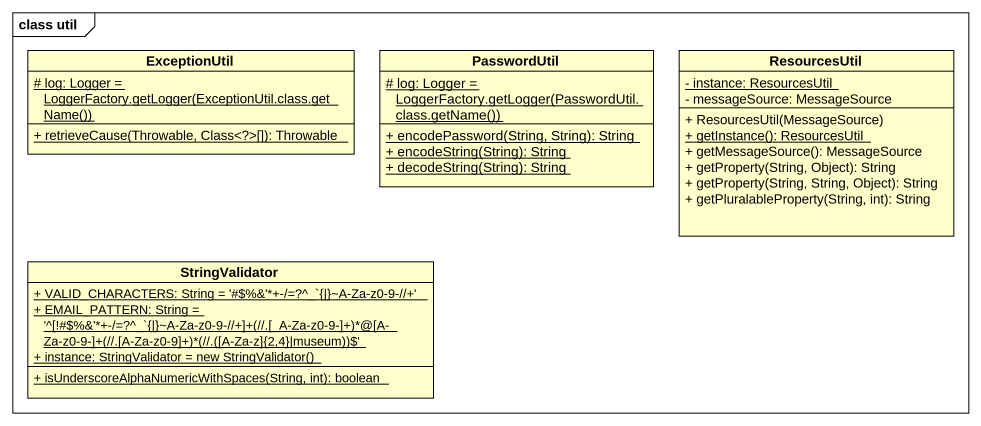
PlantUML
@startuml
mainframe class util
hide circle
hide empty members
skinparam classAttributeIconSize 0
class ExceptionUtil {
  {static} {field} # log: Logger = LoggerFactory.getLogger(ExceptionUtil.class.getName())
  {static} + retrieveCause(Throwable, Class<?>[]): Throwable
}
class PasswordUtil {
  {static} {field} # log: Logger = LoggerFactory.getLogger(PasswordUtil.class.getName())
  {static} + encodePassword(String, String): String
  {static} + encodeString(String): String
  {static} + decodeString(String): String
}
class ResourcesUtil {
  {static} - instance: ResourcesUtil
  - messageSource: MessageSource
  + ResourcesUtil(MessageSource)
  {static} + getInstance(): ResourcesUtil
  + getMessageSource(): MessageSource
  + getProperty(String, Object): String
  + getProperty(String, String, Object): String
  + getPluralableProperty(String, int): String
}
class StringValidator {
  {static} + VALID_CHARACTERS: String = '#$%&'*+-/=?^_`{|}~A-Za-z0-9-//+'
  {static} {field} + EMAIL_PATTERN: String = '^[!#$%&'*+-/=?^_`{|}~A-Za-z0-9-~//+]+(~//.[_A-Za-z0-9-]+)*@[A-Za-z0-9-]+(~//.[A-Za-z0-9]+)*(~//.([A-Za-z]{2,4}|museum))$'
  {static} {field} + instance: StringValidator = new StringValidator()
  {static} + isUnderscoreAlphaNumericWithSpaces(String, int): boolean
}
@enduml
